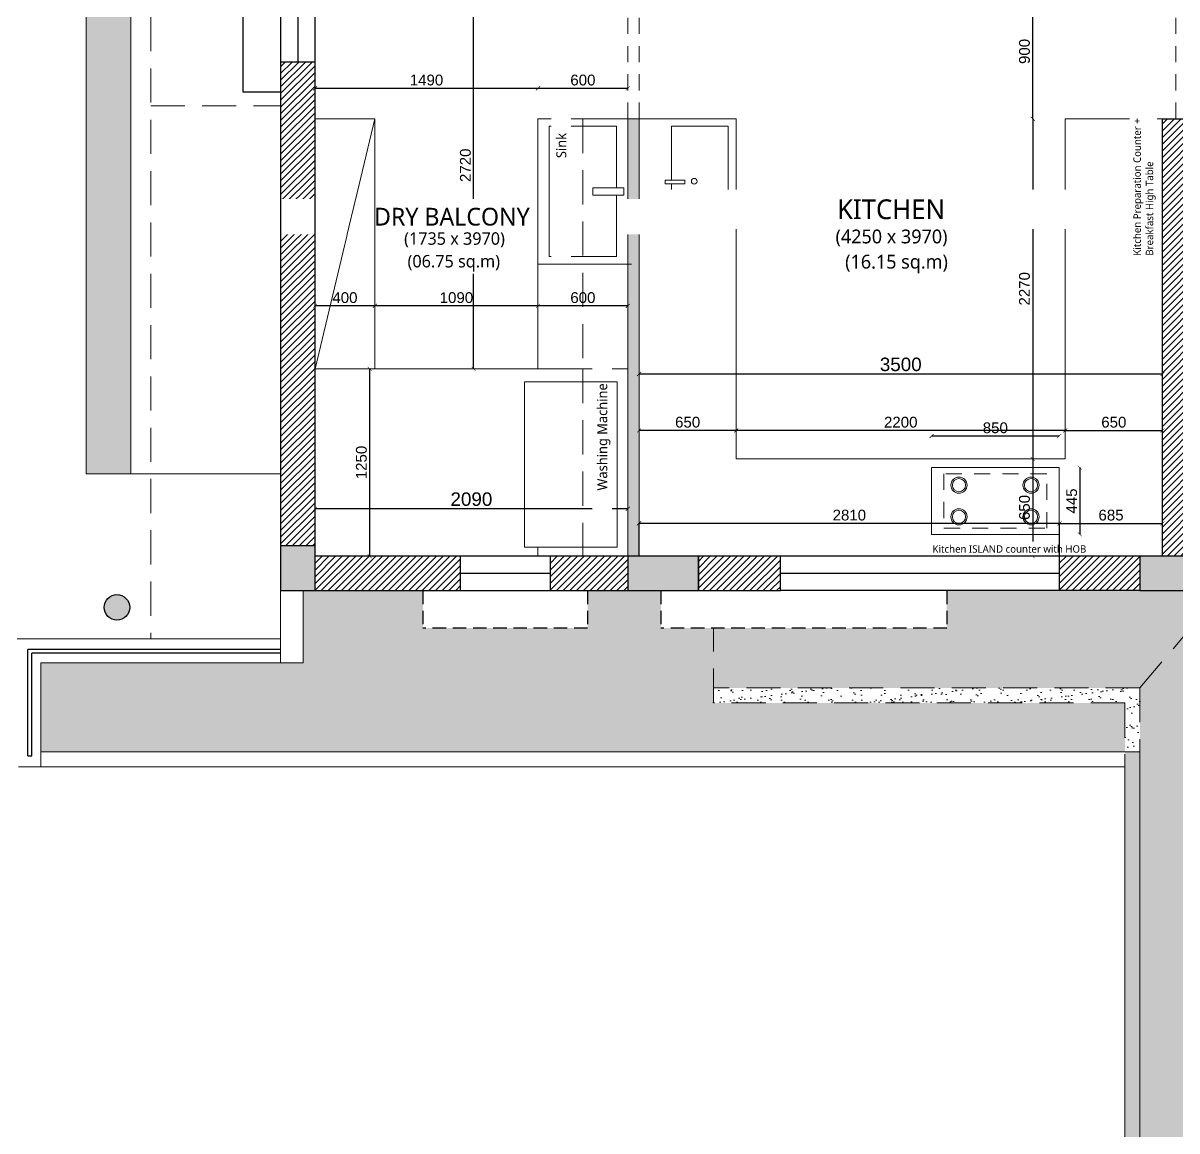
# Model space of a CAD drawing. Header units: millimetres. Extents: x 922141 to 965068, y 34629 to 256118.
# Drawn here: x 930248 to 937958, y 166062 to 173463 of the extents above; entities that cross this region are included whole.
import ezdxf

# ---------------------------------------------------------------- set-up
doc = ezdxf.new("R2010")
doc.units = ezdxf.units.MM
doc.header["$PDMODE"] = 35
for name, pattern in [('DASHED', [19.05, 12.7, -6.35]), ('DASHED2', [0.375, 0.25, -0.125]), ('HIDDEN', [0.35, 0.2, -0.15])]:
    doc.linetypes.add(name, pattern=pattern)
doc.layers.get('0').update_dxf_attribs({"plot": 0})
doc.layers.get('Defpoints').update_dxf_attribs({"color": 6})
for name, color, linetype, lineweight in [('A-HATCH', 251, 'Continuous', 9), ('HATCH', 8, 'Continuous', 5), ('MCA__ ARREDO', 133, 'Continuous', 5), ('MCA__ FINESTRE', 111, 'Continuous', 5), ('MCA__ LANDSCAPE', 136, 'Continuous', 5), ('MCA__ LAYOUT TESTO', 6, 'Continuous', 5), ('MCA__ MURI ESISTENTI SEZIONATI', 30, 'Continuous', 30), ('MCA__ SCALE', 154, 'Continuous', 18)]:
    doc.layers.add(name, color=color, linetype=linetype, lineweight=lineweight)
doc.layers.add('MCA__ FACCIATA', color=140, linetype='Continuous')
doc.styles.get("Standard").update_dxf_attribs({"font": 'arial.ttf'})
doc.dimstyles.new('ISO-25', dxfattribs={"dimtxt": 250, "dimasz": 20, "dimexe": 1.25, "dimexo": 0.625, "dimtad": 1, "dimdec": 1, "dimrnd": 5, "dimtxsty": 'Standard', "dimcen": 2.5, "dimadec": 0, "dimazin": 0, "dimtfac": 1, "dimtdec": 1, "dimtmove": 0, "dimatfit": 3, "dimfxl": 1, "dimarcsym": 0})

# ---------------------------------------------------------------- blocks, each defined once
blk = doc.blocks.new('_ArchTick')
at = {"color": 0, "linetype": 'ByBlock', "const_width": 0.15}
blk.add_lwpolyline([(-0.5, -0.5), (0.5, 0.5)], dxfattribs=at)
blk = doc.blocks.new('*D42')
at = {"layer": 'Defpoints', "color": 0, "transparency": 16777216}
for p in [(936696.7, 170551.7), (936696.7, 169901.7), (936994.4, 169901.7)]:
    blk.add_point(p, dxfattribs=at)
at = {"layer": 'MCA__ FACCIATA', "color": 0, "lineweight": -2, "transparency": 16777216}
blk.add_line((936994.4, 170551.7), (936994.4, 169901.7), dxfattribs=at)
at = {"layer": 'MCA__ FACCIATA', "color": 0, "lineweight": -2, "transparency": 16777216, "xscale": 27, "yscale": 27, "zscale": 27}
for p, rotation in [((936994.4, 170551.7), 90), ((936994.4, 169901.7), 270)]:
    blk.add_blockref('_ArchTick', p, dxfattribs=dict(at, rotation=rotation))
at = {"layer": 'MCA__ FACCIATA', "color": 0, "lineweight": 0, "transparency": 16777216, "insert": (936939.6, 170226.7), "char_height": 72, "attachment_point": 5, "rotation": 90}
blk.add_mtext('650', dxfattribs=at)
blk = doc.blocks.new('*D43')
at = {"layer": 'Defpoints', "color": 0, "transparency": 16777216}
for p in [(936696.7, 173723.4), (936994.4, 173723.4), (936696.7, 172823.4)]:
    blk.add_point(p, dxfattribs=at)
at = {"layer": 'MCA__ FACCIATA', "color": 0, "lineweight": -2, "transparency": 16777216}
blk.add_line((936994.4, 172823.4), (936994.4, 173723.4), dxfattribs=at)
at = {"layer": 'MCA__ FACCIATA', "color": 0, "lineweight": -2, "transparency": 16777216, "xscale": 27, "yscale": 27, "zscale": 27}
for p, rotation in [((936994.4, 173723.4), 90), ((936994.4, 172823.4), 270)]:
    blk.add_blockref('_ArchTick', p, dxfattribs=dict(at, rotation=rotation))
at = {"layer": 'MCA__ FACCIATA', "color": 0, "lineweight": 0, "transparency": 16777216, "insert": (936939.6, 173273.4), "char_height": 72, "attachment_point": 5, "rotation": 90}
blk.add_mtext('900', dxfattribs=at)
blk = doc.blocks.new('*D44')
at = {"layer": 'Defpoints', "color": 0, "transparency": 16777216}
for p in [(934363.8, 171845.7), (937861.4, 171845.7), (934363.8, 171118.3)]:
    blk.add_point(p, dxfattribs=at)
at = {"layer": 'MCA__ FACCIATA', "color": 0, "lineweight": -2, "transparency": 16777216}
blk.add_line((937861.4, 171118.3), (934363.8, 171118.3), dxfattribs=at)
at = {"layer": 'MCA__ FACCIATA', "color": 0, "lineweight": -2, "transparency": 16777216, "xscale": 27, "yscale": 27, "zscale": 27, "rotation": 180}
blk.add_blockref('_ArchTick', (934363.8, 171118.3), dxfattribs=at)
at = {"layer": 'MCA__ FACCIATA', "color": 0, "lineweight": -2, "transparency": 16777216, "xscale": 27, "yscale": 27, "zscale": 27}
blk.add_blockref('_ArchTick', (937861.4, 171118.3), dxfattribs=at)
at = {"layer": 'MCA__ FACCIATA', "color": 0, "lineweight": 0, "transparency": 16777216, "insert": (936112.6, 171182.3), "char_height": 90, "attachment_point": 5}
blk.add_mtext('3500', dxfattribs=at)
blk = doc.blocks.new('*D45')
at = {"layer": 'Defpoints', "color": 0, "transparency": 16777216}
for p in [(937211.4, 170934.3), (937861.4, 170934.3), (937861.4, 170741.6)]:
    blk.add_point(p, dxfattribs=at)
at = {"layer": 'MCA__ FACCIATA', "color": 0, "lineweight": -2, "transparency": 16777216}
blk.add_line((937211.4, 170741.6), (937861.4, 170741.6), dxfattribs=at)
at = {"layer": 'MCA__ FACCIATA', "color": 0, "lineweight": -2, "transparency": 16777216, "xscale": 27, "yscale": 27, "zscale": 27, "rotation": 180}
blk.add_blockref('_ArchTick', (937211.4, 170741.6), dxfattribs=at)
at = {"layer": 'MCA__ FACCIATA', "color": 0, "lineweight": -2, "transparency": 16777216, "xscale": 27, "yscale": 27, "zscale": 27}
blk.add_blockref('_ArchTick', (937861.4, 170741.6), dxfattribs=at)
at = {"layer": 'MCA__ FACCIATA', "color": 0, "lineweight": 0, "transparency": 16777216, "insert": (937536.4, 170796.3), "char_height": 72, "attachment_point": 5}
blk.add_mtext('650', dxfattribs=at)
blk = doc.blocks.new('*D46')
at = {"layer": 'Defpoints', "color": 0, "transparency": 16777216}
for p in [(934363.8, 170977.8), (935013.8, 170977.8), (934363.8, 170741.6)]:
    blk.add_point(p, dxfattribs=at)
at = {"layer": 'MCA__ FACCIATA', "color": 0, "lineweight": -2, "transparency": 16777216}
blk.add_line((935013.8, 170741.6), (934363.8, 170741.6), dxfattribs=at)
at = {"layer": 'MCA__ FACCIATA', "color": 0, "lineweight": -2, "transparency": 16777216, "xscale": 27, "yscale": 27, "zscale": 27, "rotation": 180}
blk.add_blockref('_ArchTick', (934363.8, 170741.6), dxfattribs=at)
at = {"layer": 'MCA__ FACCIATA', "color": 0, "lineweight": -2, "transparency": 16777216, "xscale": 27, "yscale": 27, "zscale": 27}
blk.add_blockref('_ArchTick', (935013.8, 170741.6), dxfattribs=at)
at = {"layer": 'MCA__ FACCIATA', "color": 0, "lineweight": 0, "transparency": 16777216, "insert": (934688.8, 170796.3), "char_height": 72, "attachment_point": 5}
blk.add_mtext('650', dxfattribs=at)
blk = doc.blocks.new('*D78')
at = {"layer": 'Defpoints', "color": 0, "transparency": 16777216}
for p in [(935013.8, 170741.6), (935013.8, 170551.7), (937211.4, 170551.7)]:
    blk.add_point(p, dxfattribs=at)
at = {"layer": 'MCA__ FACCIATA', "color": 0, "lineweight": -2, "transparency": 16777216}
blk.add_line((937211.4, 170741.6), (935013.8, 170741.6), dxfattribs=at)
at = {"layer": 'MCA__ FACCIATA', "color": 0, "lineweight": -2, "transparency": 16777216, "xscale": 27, "yscale": 27, "zscale": 27, "rotation": 180}
blk.add_blockref('_ArchTick', (935013.8, 170741.6), dxfattribs=at)
at = {"layer": 'MCA__ FACCIATA', "color": 0, "lineweight": -2, "transparency": 16777216, "xscale": 27, "yscale": 27, "zscale": 27}
blk.add_blockref('_ArchTick', (937211.4, 170741.6), dxfattribs=at)
at = {"layer": 'MCA__ FACCIATA', "color": 0, "lineweight": 0, "transparency": 16777216, "insert": (936112.6, 170796.3), "char_height": 72, "attachment_point": 5}
blk.add_mtext('2200', dxfattribs=at)
blk = doc.blocks.new('*D47')
at = {"layer": 'Defpoints', "color": 0, "transparency": 16777216}
for p in [(936696.7, 172823.4), (936696.7, 170551.7), (936994.4, 170551.7)]:
    blk.add_point(p, dxfattribs=at)
at = {"layer": 'MCA__ FACCIATA', "color": 0, "lineweight": -2, "transparency": 16777216}
blk.add_line((936994.4, 172823.4), (936994.4, 170551.7), dxfattribs=at)
at = {"layer": 'MCA__ FACCIATA', "color": 0, "lineweight": -2, "transparency": 16777216, "xscale": 27, "yscale": 27, "zscale": 27}
for p, rotation in [((936994.4, 172823.4), 90), ((936994.4, 170551.7), 270)]:
    blk.add_blockref('_ArchTick', p, dxfattribs=dict(at, rotation=rotation))
at = {"layer": 'MCA__ FACCIATA', "color": 0, "lineweight": 0, "transparency": 16777216, "insert": (936939.6, 171687.6), "char_height": 72, "attachment_point": 5, "rotation": 90}
blk.add_mtext('2270', dxfattribs=at)
blk = doc.blocks.new('*D65')
at = {"layer": 'Defpoints', "color": 0, "transparency": 16777216}
for p in [(932198.8, 173141.9), (933688.8, 173141.9), (933688.8, 173027.1)]:
    blk.add_point(p, dxfattribs=at)
at = {"layer": 'MCA__ FACCIATA', "color": 0, "lineweight": -2, "transparency": 16777216}
blk.add_line((932198.8, 173027.1), (933688.8, 173027.1), dxfattribs=at)
at = {"layer": 'MCA__ FACCIATA', "color": 0, "lineweight": -2, "transparency": 16777216, "xscale": 27, "yscale": 27, "zscale": 27, "rotation": 180}
blk.add_blockref('_ArchTick', (932198.8, 173027.1), dxfattribs=at)
at = {"layer": 'MCA__ FACCIATA', "color": 0, "lineweight": -2, "transparency": 16777216, "xscale": 27, "yscale": 27, "zscale": 27}
blk.add_blockref('_ArchTick', (933688.8, 173027.1), dxfattribs=at)
at = {"layer": 'MCA__ FACCIATA', "color": 0, "lineweight": 0, "transparency": 16777216, "insert": (932943.8, 173081.9), "char_height": 72, "attachment_point": 5}
blk.add_mtext('1490', dxfattribs=at)
blk = doc.blocks.new('*D66')
at = {"layer": 'Defpoints', "color": 0, "transparency": 16777216}
for p in [(933258.7, 173872.7), (933530.5, 173872.7), (933530.5, 171153)]:
    blk.add_point(p, dxfattribs=at)
at = {"layer": 'MCA__ FACCIATA', "color": 0, "lineweight": -2, "transparency": 16777216}
blk.add_line((933258.7, 171153), (933258.7, 173872.7), dxfattribs=at)
at = {"layer": 'MCA__ FACCIATA', "color": 0, "lineweight": -2, "transparency": 16777216, "xscale": 27, "yscale": 27, "zscale": 27}
for p, rotation in [((933258.7, 173872.7), 90), ((933258.7, 171153), 270)]:
    blk.add_blockref('_ArchTick', p, dxfattribs=dict(at, rotation=rotation))
at = {"layer": 'MCA__ FACCIATA', "color": 0, "lineweight": 0, "transparency": 16777216, "insert": (933203.9, 172512.8), "char_height": 72, "attachment_point": 5, "rotation": 90}
blk.add_mtext('2720', dxfattribs=at)
blk = doc.blocks.new('*D67')
at = {"layer": 'Defpoints', "color": 0, "transparency": 16777216}
for p in [(932570.7, 171153), (932563.6, 169901.7), (932570.7, 169901.7)]:
    blk.add_point(p, dxfattribs=at)
at = {"layer": 'MCA__ FACCIATA', "color": 0, "lineweight": -2, "transparency": 16777216}
blk.add_line((932563.6, 171153), (932563.6, 169901.7), dxfattribs=at)
at = {"layer": 'MCA__ FACCIATA', "color": 0, "lineweight": -2, "transparency": 16777216, "xscale": 27, "yscale": 27, "zscale": 27}
for p, rotation in [((932563.6, 171153), 90), ((932563.6, 169901.7), 270)]:
    blk.add_blockref('_ArchTick', p, dxfattribs=dict(at, rotation=rotation))
at = {"layer": 'MCA__ FACCIATA', "color": 0, "lineweight": 0, "transparency": 16777216, "insert": (932508.9, 170527.3), "char_height": 72, "attachment_point": 5, "rotation": 90}
blk.add_mtext('1250', dxfattribs=at)
blk = doc.blocks.new('*D68')
at = {"layer": 'Defpoints', "color": 0, "transparency": 16777216}
for p in [(933688.8, 171578.1), (933688.8, 171573.6), (934288.8, 171578.1)]:
    blk.add_point(p, dxfattribs=at)
at = {"layer": 'MCA__ FACCIATA', "color": 0, "lineweight": -2, "transparency": 16777216}
blk.add_line((934288.8, 171573.6), (933688.8, 171573.6), dxfattribs=at)
at = {"layer": 'MCA__ FACCIATA', "color": 0, "lineweight": -2, "transparency": 16777216, "xscale": 27, "yscale": 27, "zscale": 27, "rotation": 180}
blk.add_blockref('_ArchTick', (933688.8, 171573.6), dxfattribs=at)
at = {"layer": 'MCA__ FACCIATA', "color": 0, "lineweight": -2, "transparency": 16777216, "xscale": 27, "yscale": 27, "zscale": 27}
blk.add_blockref('_ArchTick', (934288.8, 171573.6), dxfattribs=at)
at = {"layer": 'MCA__ FACCIATA', "color": 0, "lineweight": 0, "transparency": 16777216, "insert": (933988.8, 171628.4), "char_height": 72, "attachment_point": 5}
blk.add_mtext('600', dxfattribs=at)
blk = doc.blocks.new('*D110')
at = {"layer": 'Defpoints', "color": 0, "transparency": 16777216}
for p in [(932198.8, 170324.9), (934288.8, 170324.9), (932198.8, 170218)]:
    blk.add_point(p, dxfattribs=at)
at = {"layer": 'MCA__ FACCIATA', "color": 0, "lineweight": -2, "transparency": 16777216}
blk.add_line((934288.8, 170218), (932198.8, 170218), dxfattribs=at)
at = {"layer": 'MCA__ FACCIATA', "color": 0, "lineweight": -2, "transparency": 16777216, "xscale": 27, "yscale": 27, "zscale": 27, "rotation": 180}
blk.add_blockref('_ArchTick', (932198.8, 170218), dxfattribs=at)
at = {"layer": 'MCA__ FACCIATA', "color": 0, "lineweight": -2, "transparency": 16777216, "xscale": 27, "yscale": 27, "zscale": 27}
blk.add_blockref('_ArchTick', (934288.8, 170218), dxfattribs=at)
at = {"layer": 'MCA__ FACCIATA', "color": 0, "lineweight": 0, "transparency": 16777216, "insert": (933243.8, 170282), "char_height": 90, "attachment_point": 5}
blk.add_mtext('2090', dxfattribs=at)
blk = doc.blocks.new('*D115')
at = {"layer": 'Defpoints', "color": 0, "transparency": 16777216}
for p in [(932598.8, 171573.6), (932598.8, 171345.6), (933688.8, 171345.6)]:
    blk.add_point(p, dxfattribs=at)
at = {"layer": 'MCA__ FACCIATA', "color": 0, "lineweight": -2, "transparency": 16777216}
blk.add_line((933688.8, 171573.6), (932598.8, 171573.6), dxfattribs=at)
at = {"layer": 'MCA__ FACCIATA', "color": 0, "lineweight": -2, "transparency": 16777216, "xscale": 27, "yscale": 27, "zscale": 27, "rotation": 180}
blk.add_blockref('_ArchTick', (932598.8, 171573.6), dxfattribs=at)
at = {"layer": 'MCA__ FACCIATA', "color": 0, "lineweight": -2, "transparency": 16777216, "xscale": 27, "yscale": 27, "zscale": 27}
blk.add_blockref('_ArchTick', (933688.8, 171573.6), dxfattribs=at)
at = {"layer": 'MCA__ FACCIATA', "color": 0, "lineweight": 0, "transparency": 16777216, "insert": (933143.8, 171628.4), "char_height": 72, "attachment_point": 5}
blk.add_mtext('1090', dxfattribs=at)
blk = doc.blocks.new('*D117')
at = {"layer": 'Defpoints', "color": 0, "transparency": 16777216}
for p in [(934288.8, 173027.1), (933688.8, 172823.4), (934288.8, 172823.4)]:
    blk.add_point(p, dxfattribs=at)
at = {"layer": 'MCA__ FACCIATA', "color": 0, "lineweight": -2, "transparency": 16777216}
blk.add_line((933688.8, 173027.1), (934288.8, 173027.1), dxfattribs=at)
at = {"layer": 'MCA__ FACCIATA', "color": 0, "lineweight": -2, "transparency": 16777216, "xscale": 27, "yscale": 27, "zscale": 27, "rotation": 180}
blk.add_blockref('_ArchTick', (933688.8, 173027.1), dxfattribs=at)
at = {"layer": 'MCA__ FACCIATA', "color": 0, "lineweight": -2, "transparency": 16777216, "xscale": 27, "yscale": 27, "zscale": 27}
blk.add_blockref('_ArchTick', (934288.8, 173027.1), dxfattribs=at)
at = {"layer": 'MCA__ FACCIATA', "color": 0, "lineweight": 0, "transparency": 16777216, "insert": (933988.8, 173081.9), "char_height": 72, "attachment_point": 5}
blk.add_mtext('600', dxfattribs=at)
blk = doc.blocks.new('*D118')
at = {"layer": 'Defpoints', "color": 0, "transparency": 16777216}
for p in [(932198.8, 171573.6), (932198.8, 171468.7), (932598.8, 171468.7)]:
    blk.add_point(p, dxfattribs=at)
at = {"layer": 'MCA__ FACCIATA', "color": 0, "lineweight": -2, "transparency": 16777216}
blk.add_line((932598.8, 171573.6), (932198.8, 171573.6), dxfattribs=at)
at = {"layer": 'MCA__ FACCIATA', "color": 0, "lineweight": -2, "transparency": 16777216, "xscale": 27, "yscale": 27, "zscale": 27, "rotation": 180}
blk.add_blockref('_ArchTick', (932198.8, 171573.6), dxfattribs=at)
at = {"layer": 'MCA__ FACCIATA', "color": 0, "lineweight": -2, "transparency": 16777216, "xscale": 27, "yscale": 27, "zscale": 27}
blk.add_blockref('_ArchTick', (932598.8, 171573.6), dxfattribs=at)
at = {"layer": 'MCA__ FACCIATA', "color": 0, "lineweight": 0, "transparency": 16777216, "insert": (932398.8, 171628.4), "char_height": 72, "attachment_point": 5}
blk.add_mtext('400', dxfattribs=at)
blk = doc.blocks.new('*D130')
at = {"layer": 'Defpoints', "color": 0, "transparency": 16777216}
for p in [(936318.9, 170703.9), (936318.9, 170493.2), (937170.4, 170493.2)]:
    blk.add_point(p, dxfattribs=at)
at = {"layer": 'MCA__ FACCIATA', "color": 0, "lineweight": -2, "transparency": 16777216}
blk.add_line((937170.4, 170703.9), (936318.9, 170703.9), dxfattribs=at)
at = {"layer": 'MCA__ FACCIATA', "color": 0, "lineweight": -2, "transparency": 16777216, "xscale": 27, "yscale": 27, "zscale": 27, "rotation": 180}
blk.add_blockref('_ArchTick', (936318.9, 170703.9), dxfattribs=at)
at = {"layer": 'MCA__ FACCIATA', "color": 0, "lineweight": -2, "transparency": 16777216, "xscale": 27, "yscale": 27, "zscale": 27}
blk.add_blockref('_ArchTick', (937170.4, 170703.9), dxfattribs=at)
at = {"layer": 'MCA__ FACCIATA', "color": 0, "lineweight": 0, "transparency": 16777216, "insert": (936744.6, 170758.7), "char_height": 72, "attachment_point": 5}
blk.add_mtext('850', dxfattribs=at)
blk = doc.blocks.new('*D131')
at = {"layer": 'Defpoints', "color": 0, "transparency": 16777216}
for p in [(937170.4, 170493.2), (937170.4, 170047.3), (937309.3, 170047.3)]:
    blk.add_point(p, dxfattribs=at)
at = {"layer": 'MCA__ FACCIATA', "color": 0, "lineweight": -2, "transparency": 16777216}
blk.add_line((937309.3, 170493.2), (937309.3, 170047.3), dxfattribs=at)
at = {"layer": 'MCA__ FACCIATA', "color": 0, "lineweight": -2, "transparency": 16777216, "xscale": 27, "yscale": 27, "zscale": 27}
for p, rotation in [((937309.3, 170493.2), 90), ((937309.3, 170047.3), 270)]:
    blk.add_blockref('_ArchTick', p, dxfattribs=dict(at, rotation=rotation))
at = {"layer": 'MCA__ FACCIATA', "color": 0, "lineweight": 0, "transparency": 16777216, "insert": (937254.7, 170270.2), "char_height": 72, "attachment_point": 5, "rotation": 90}
blk.add_mtext('445', dxfattribs=at)
blk = doc.blocks.new('*D73')
at = {"layer": 'Defpoints', "color": 0, "transparency": 16777216}
for p in [(934363.8, 170120.8), (934363.8, 169901.7), (937174.3, 169901.7)]:
    blk.add_point(p, dxfattribs=at)
at = {"layer": 'MCA__ FACCIATA', "color": 0, "lineweight": -2, "transparency": 16777216}
for p, q in [((934363.8, 169902.3), (934363.8, 170122)), ((937174.3, 170120.8), (934363.8, 170120.8)), ((937174.3, 169902.3), (937174.3, 170122))]:
    blk.add_line(p, q, dxfattribs=at)
at = {"layer": 'MCA__ FACCIATA', "color": 0, "lineweight": -2, "transparency": 16777216, "xscale": 27, "yscale": 27, "zscale": 27, "rotation": 180}
blk.add_blockref('_ArchTick', (934363.8, 170120.8), dxfattribs=at)
at = {"layer": 'MCA__ FACCIATA', "color": 0, "lineweight": -2, "transparency": 16777216, "xscale": 27, "yscale": 27, "zscale": 27}
blk.add_blockref('_ArchTick', (937174.3, 170120.8), dxfattribs=at)
at = {"layer": 'MCA__ FACCIATA', "color": 0, "lineweight": 0, "transparency": 16777216, "insert": (935769, 170175.5), "char_height": 72, "attachment_point": 5}
blk.add_mtext('2810', dxfattribs=at)
blk = doc.blocks.new('*D132')
at = {"layer": 'Defpoints', "color": 0, "transparency": 16777216}
for p in [(937861.4, 170120.8), (937174.3, 169901.7), (937861.4, 169901.7)]:
    blk.add_point(p, dxfattribs=at)
at = {"layer": 'MCA__ FACCIATA', "color": 0, "lineweight": -2, "transparency": 16777216}
for p, q in [((937174.3, 169902.3), (937174.3, 170122)), ((937174.3, 170120.8), (937861.4, 170120.8)), ((937861.4, 169902.3), (937861.4, 170122))]:
    blk.add_line(p, q, dxfattribs=at)
at = {"layer": 'MCA__ FACCIATA', "color": 0, "lineweight": -2, "transparency": 16777216, "xscale": 27, "yscale": 27, "zscale": 27, "rotation": 180}
blk.add_blockref('_ArchTick', (937174.3, 170120.8), dxfattribs=at)
at = {"layer": 'MCA__ FACCIATA', "color": 0, "lineweight": -2, "transparency": 16777216, "xscale": 27, "yscale": 27, "zscale": 27}
blk.add_blockref('_ArchTick', (937861.4, 170120.8), dxfattribs=at)
at = {"layer": 'MCA__ FACCIATA', "color": 0, "lineweight": 0, "transparency": 16777216, "insert": (937517.8, 170175.5), "char_height": 72, "attachment_point": 5}
blk.add_mtext('685', dxfattribs=at)

msp = doc.modelspace()

# ---------------------------------------------------------------- hatches: boundary and pattern name
at = {"layer": 'A-HATCH', "ltscale": 600, "true_color": 0xc7c8ca}
h = msp.add_hatch(dxfattribs=at)
h.set_pattern_fill('AR-SAND', color=9, scale=2)
h.set_pattern_definition([(37.5, (249533.1, -37610.32), (-3.200063, 97.8826475), [0, -77.216, 0, -86.36, 0, -82.55]), (7.5, (249533.1, -37610.32), (89.904657, 143.36502), [0, -41.656, 0, -69.596, 0, -26.67]), (327.5, (249470.614, -37610.32), (158.198474, 0.287437), [0, -25.4, 0, -91.44, 0, -119.38]), (317.5, (249470.61, -37610.32), (152.71129, 44.585865), [0, -12.7, 0, -59.944, 0, -68.58])])
h.paths.add_polyline_path([(953138.13, 163432.69), (953138.13, 167671.69), (950431.39, 167671.69), (950431.39, 163432.69)])
h.paths.add_polyline_path([(937610.39, 168593.42), (937610.39, 168921.69), (934860.39, 168921.69), (934860.39, 169671.69), (934019.59, 169671.69), (934019.59, 169421.69), (932919.59, 169421.69), (932919.59, 169671.69), (932118.75, 169671.69), (932118.75, 169188.42), (931968.75, 169188.42), (930367.14, 169188.42), (930367.14, 168593.42)])
h.paths.add_polyline_path([(937710.39, 168593.42), (937710.39, 169021.69), (938260.39, 169671.69), (938260.39, 169422.66), (938055.78, 169422.66), (938055.78, 167800.23), (938260.39, 167800.23), (938260.39, 167636.69), (938260.39, 166971.69), (938260.39, 163982.69), (938288.45, 163982.69), (937710.39, 163432.69)])
h.paths.add_polyline_path([(934860.39, 169021.69), (937710.39, 169021.69), (938260.39, 169671.69), (938110.39, 169671.69), (937710.39, 169671.69), (936420.42, 169671.69), (936420.42, 169421.69), (934510.39, 169421.69), (934510.39, 169671.69), (934860.39, 169671.69)])
h.paths.add_polyline_path([(946655.39, 163432.69), (950331.39, 163432.69), (949753.33, 163982.69), (946655.39, 163982.69)])
h.paths.add_polyline_path([(937710.39, 163432.69), (938288.45, 163982.69), (940657.39, 163982.69), (940657.39, 163432.69)])
h.paths.add_polyline_path([(938055.78, 169422.66), (938055.78, 167800.23), (938260.39, 167800.23), (938260.39, 167970.95), (938260.39, 169316.92), (938260.39, 169422.66)], flags=17)
h.paths.add_polyline_path([(950331.39, 163432.69), (950331.39, 167671.69), (949781.39, 167671.69), (949781.39, 163982.69), (949753.33, 163982.69)])
h = msp.add_hatch(dxfattribs=at)
h.set_pattern_fill('AR-SAND', color=9, scale=2)
h.set_pattern_definition([(37.5, (203389.1, -135196.515), (-3.2000626, 97.8826475), [0, -77.216, 0, -86.36, 0, -82.55]), (7.5, (203389.1, -135196.52), (89.904657, 143.36502), [0, -41.656, 0, -69.596, 0, -26.67]), (327.5, (203326.614, -135196.515), (158.198474, 0.287437), [0, -25.4, 0, -91.44, 0, -119.38]), (317.5, (203326.61, -135196.52), (152.71129, 44.585865), [0, -12.7, 0, -59.944, 0, -68.58])])
h.paths.add_polyline_path([(937610.39, 168921.69), (937610.39, 168593.42), (937710.39, 168593.42), (937710.39, 169021.69), (934860.39, 169021.69), (934860.39, 168921.69)])
at = {"layer": 'MCA__ LANDSCAPE'}
h = msp.add_hatch(color=256, dxfattribs=at)
h.dxf.hatch_style = 1
h.paths.add_polyline_path([(934363.75, 169901.69), (934363.75, 172823.45), (934288.75, 172823.45), (934288.75, 169901.69)])
h = msp.add_hatch(color=256, dxfattribs=at)
h.dxf.hatch_style = 1
h.paths.add_polyline_path([(930960.46, 169559.67, 1), (930790.46, 169559.67, 1)])
h = msp.add_hatch(color=256, dxfattribs=at)
h.dxf.hatch_style = 1
h.paths.add_polyline_path([(940657.39, 163332.69), (940657.39, 163432.69), (937710.39, 163432.69), (937710.39, 168593.42), (937610.39, 168593.42), (937610.39, 163332.69)])
at = {"layer": 'MCA__ SCALE', "true_color": 0xc7c8ca}
h = msp.add_hatch(dxfattribs=at)
h.set_pattern_fill('AR-SAND', color=9, scale=2.8)
h.set_pattern_definition([(37.5, (351573.65, -135196.52), (-4.480088, 137.035706), [0, -108.1024, 0, -120.904, 0, -115.57]), (7.5, (351573.65, -135196.52), (125.86652, 200.71103), [0, -58.3184, 0, -97.4344, 0, -37.338]), (327.5, (351486.17, -135196.52), (221.477864, 0.402412), [0, -35.56, 0, -128.016, 0, -167.132]), (317.5, (351486.17, -135196.52), (213.795807, 62.42021), [0, -17.78, 0, -83.9216, 0, -96.012])])
h.paths.add_polyline_path([(930960.46, 176035.16, -1), (930790.46, 176035.16, -1), (930960.46, 176035.16), (930964.66, 176246.41), (930668.75, 176246.41), (930668.75, 170452.69), (930968.75, 170452.69)])
h.paths.add_polyline_path([(930968.75, 176452.69), (930668.75, 176452.69), (930668.75, 176246.41), (930968.75, 176246.41)])
at = {"layer": 'MCA__ SCALE'}
h = msp.add_hatch(dxfattribs=at)
h.set_pattern_fill('ANSI31', color=256, scale=10)
h.set_pattern_definition([(45, (249533.098, -69007.35), (-22.4506403, 22.4506403), [])])
h.paths.add_polyline_path([(931968.75, 173202.69), (931968.75, 169971.69), (932198.75, 169971.69), (932198.75, 171101.69), (932198.75, 173202.69)])
h.paths.add_polyline_path([(933169.59, 169671.69), (933169.59, 169901.69), (932198.75, 169901.69), (932198.75, 169671.69)])
h.paths.add_polyline_path([(933769.59, 169901.69), (933769.59, 169671.69), (934288.75, 169671.69), (934288.75, 169901.69)])
h = msp.add_hatch(dxfattribs=at)
h.set_pattern_fill('ANSI31', color=256, scale=10)
h.set_pattern_definition([(45, (249533.098, -37610.32), (-22.4506403, 22.4506403), [])])
h.paths.add_polyline_path([(937174.26, 169671.69), (937174.26, 169901.69), (937710.39, 169901.69), (937710.39, 169671.69)])
h.paths.add_polyline_path([(937861.39, 169901.69), (937861.39, 170741.56), (937861.39, 171118.31), (937861.39, 172823.45), (938100.39, 172823.45), (938100.39, 170363.33), (938100.39, 169901.69)])
h = msp.add_hatch(dxfattribs=at)
h.set_pattern_fill('ANSI31', color=256, scale=10)
h.paths.add_polyline_path([(935308.11, 169901.69), (934760.39, 169901.69), (934760.39, 169671.69), (935308.11, 169671.69)])

# ---------------------------------------------------------------- linework, layer by layer
at = {"layer": 'HATCH', "linetype": 'HIDDEN', "lineweight": 9, "ltscale": 540}
for p, q in [((934288.75, 172823.45), (934288.75, 173872.69)), ((934363.75, 172823.45), (934363.75, 173872.69)), ((937950.39, 172823.45), (937950.39, 173872.69))]:
    msp.add_line(p, q, dxfattribs=at)
at = {"layer": 'MCA__ ARREDO', "lineweight": 9}
for p, q in [((932598.75, 172823.45), (932198.75, 172823.45)), ((934288.75, 172823.45), (933688.75, 172823.45)), ((935013.75, 172823.45), (934363.75, 172823.45)), ((935013.75, 172823.45), (935013.75, 170551.69)), ((937211.39, 172823.45), (937861.39, 172823.45)), ((937211.39, 170551.69), (937211.39, 172823.45)), ((932798.75, 171152.96), (932198.75, 171152.96)), ((932798.75, 171152.96), (934288.75, 171152.96)), ((937211.39, 170551.69), (935013.75, 170551.69)), ((933688.75, 169962.27), (933688.75, 169901.69))]:
    msp.add_line(p, q, dxfattribs=at)
at = {"layer": 'MCA__ ARREDO', "linetype": 'DASHED', "lineweight": 9, "ltscale": 18}
msp.add_line((933988.75, 171152.96), (933988.75, 169901.69), dxfattribs=at)
at = {"layer": 'MCA__ ARREDO', "lineweight": 9}
msp.add_lwpolyline([(934580.29, 172388.87), (934580.29, 172181.81), (934958.67, 172181.81), (934958.67, 172774.78), (934580.29, 172774.78), (934580.29, 172413.02)], dxfattribs=at)
for points in [[(934537.57, 172413.02), (934670.38, 172413.02), (934670.38, 172388.87), (934537.57, 172388.87)], [(937170.42, 170047.26), (937170.42, 170493.17), (936318.85, 170493.17), (936318.85, 170047.26)]]:
    msp.add_lwpolyline(points, close=True, dxfattribs=at)
at = {"layer": 'MCA__ ARREDO', "linetype": 'HIDDEN', "lineweight": 9, "ltscale": 540}
msp.add_lwpolyline([(937088.57, 170087.9), (937088.57, 170452.53), (936400.7, 170452.53), (936400.7, 170087.9)], close=True, dxfattribs=at)
at = {"layer": 'MCA__ ARREDO', "lineweight": 9}
for centre, radius in [((934732.43, 172406.14), 18.97), ((936501.54, 170375.91), 54.09), ((936501.54, 170375.91), 44.09), ((936983.41, 170375.91), 54.09), ((936983.41, 170375.91), 44.09), ((936501.54, 170164.53), 54.09), ((936501.54, 170164.53), 44.09), ((936983.41, 170164.53), 54.09), ((936983.41, 170164.53), 44.09)]:
    msp.add_circle(centre, radius, dxfattribs=at)
at = {"layer": 'MCA__ FACCIATA'}
for p, q in [((931718.75, 173001.69), (931718.75, 173952.69)), ((932083.75, 173802.69), (932083.75, 173202.69)), ((931968.75, 173001.69), (931718.75, 173001.69)), ((933769.59, 169786.69), (933169.59, 169786.69)), ((937174.26, 169786.69), (935308.11, 169786.69)), ((937174.26, 169671.69), (935308.11, 169671.69)), ((930279.16, 168568.42), (930279.16, 169278.61)), ((931968.75, 169278.61), (930279.16, 169278.61)), ((930307.17, 168568.42), (930307.17, 169253.91)), ((931968.75, 169253.91), (930307.17, 169253.91)), ((930279.16, 168568.42), (930307.17, 168568.42))]:
    msp.add_line(p, q, dxfattribs=at)
at = {"layer": 'MCA__ FACCIATA', "linetype": 'DASHED2', "ltscale": 360}
for p, q in [((932919.59, 169671.69), (932919.59, 169421.69)), ((934019.59, 169671.69), (934019.59, 169421.69)), ((934510.39, 169671.69), (934510.39, 169421.69)), ((936420.42, 169671.69), (936420.42, 169421.69)), ((934019.59, 169421.69), (932919.59, 169421.69)), ((936420.42, 169421.69), (934510.39, 169421.69))]:
    msp.add_line(p, q, dxfattribs=at)
at = {"layer": 'MCA__ FACCIATA'}
for points in [[(932198.75, 173202.69), (932198.75, 173802.69), (931968.75, 173802.69), (931968.75, 173202.69)], [(933769.59, 169901.69), (933169.59, 169901.69)], [(933169.59, 169671.69), (933769.59, 169671.69)]]:
    msp.add_lwpolyline(points, dxfattribs=at)
at = {"layer": 'MCA__ FINESTRE', "linetype": 'DASHED', "ltscale": 18}
for p, q in [((931101.14, 172910.13), (931968.75, 172910.13)), ((937710.39, 169021.69), (938260.39, 169671.69)), ((934860.39, 168921.69), (934860.39, 169421.69)), ((937710.39, 169021.69), (934860.39, 169021.69)), ((937710.39, 169021.69), (937710.39, 168593.42)), ((937610.39, 168921.69), (934860.39, 168921.69)), ((937610.39, 168921.69), (937610.39, 168493.42))]:
    msp.add_line(p, q, dxfattribs=at)
msp.add_lwpolyline([(931101.14, 169348.42), (924965.41, 169348.42), (924965.41, 176246.41), (931101.14, 176246.41)], close=True, dxfattribs=at)
at = {"layer": 'MCA__ MURI ESISTENTI SEZIONATI'}
for p, q in [((937861.39, 172823.45), (938100.39, 172823.45)), ((937861.39, 169901.69), (937861.39, 172823.45)), ((933169.59, 169901.69), (933169.59, 169671.69)), ((933769.59, 169901.69), (933769.59, 169671.69)), ((937710.39, 169671.69), (937174.26, 169671.69))]:
    msp.add_line(p, q, dxfattribs=at)
for points in [[(933169.59, 169901.69), (932198.75, 169901.69), (932198.75, 171101.69)], [(933769.59, 169671.69), (934760.39, 169671.69), (934760.39, 169901.69), (933769.59, 169901.69)]]:
    msp.add_lwpolyline(points, dxfattribs=at)
for points in [[(932198.75, 169971.69), (931968.75, 169971.69), (931968.75, 169671.69), (932198.75, 169671.69)], [(934760.39, 169671.69), (934760.39, 169901.69), (934288.75, 169901.69), (934288.75, 169671.69)], [(935308.11, 169901.69), (934760.39, 169901.69), (934760.39, 169671.69), (935308.11, 169671.69)], [(938110.39, 169671.69), (938110.39, 169901.69), (937710.39, 169901.69), (937710.39, 169671.69)]]:
    msp.add_lwpolyline(points, close=True, dxfattribs=at)
msp.add_circle((930875.46, 169559.67), 85, dxfattribs=at)
at = {"layer": 'MCA__ SCALE'}
for p, q in [((930668.75, 170452.69), (930668.75, 176452.69)), ((930968.75, 170452.69), (930968.75, 176452.69)), ((934288.75, 172823.45), (934288.75, 169901.69)), ((934363.75, 172823.45), (934288.75, 172823.45)), ((934363.75, 172823.45), (934363.75, 169901.69)), ((931968.75, 170452.69), (930668.75, 170452.69)), ((931968.75, 169671.69), (931968.75, 169188.42)), ((932118.75, 169671.69), (932118.75, 169188.42)), ((931968.75, 169348.42), (930217.14, 169348.42)), ((930367.14, 168493.42), (930367.14, 169188.42)), ((931968.75, 169188.42), (930367.14, 169188.42)), ((932118.75, 169188.42), (931968.75, 169188.42)), ((930367.14, 168593.42), (937710.39, 168593.42)), ((937710.39, 163432.69), (937710.39, 168593.42)), ((930217.14, 168493.42), (930367.14, 168493.42)), ((930367.14, 168493.42), (937610.39, 168493.42)), ((937610.39, 163332.69), (937610.39, 168493.42))]:
    msp.add_line(p, q, dxfattribs=at)
msp.add_lwpolyline([(938110.39, 169671.69), (937710.39, 169671.69), (937710.39, 169901.69), (938110.39, 169901.69)], dxfattribs=at)

# ---------------------------------------------------------------- dimensions: what is measured, and where the dimension line sits
at = {"layer": 'MCA__ FACCIATA', "color": 252, "lineweight": 0, "true_color": 0x939598}
for p1, p2, distance, override, picture, middle in [((933530.53, 171152.96), (933530.53, 173872.69), 271.83, {"dimtxt": 72, "dimasz": 27, "dimgap": 18, "dimblk1": 'ArchTick', "dimblk2": 'ArchTick', "dimsah": 1, "dimse1": 1, "dimse2": 1}, '*D66', (933203.94, 172512.82)), ((936696.7, 172823.44), (936696.7, 173723.45), -297.68, {"dimtxt": 72, "dimasz": 27, "dimgap": 18, "dimblk1": 'ArchTick', "dimblk2": 'ArchTick', "dimsah": 1, "dimse1": 1, "dimse2": 1}, '*D43', (936939.62, 173273.45)), ((932198.75, 173141.94), (933688.75, 173141.94), -114.8, {"dimtxt": 72, "dimasz": 27, "dimgap": 18, "dimblk1": 'ArchTick', "dimblk2": 'ArchTick', "dimsah": 1, "dimse1": 1, "dimse2": 1}, '*D65', (932943.75, 173081.9)), ((936696.7002, 172823.4417), (936696.7002, 170551.6896), 297.676, {"dimtxt": 72, "dimasz": 27, "dimgap": 18, "dimblk1": 'ArchTick', "dimblk2": 'ArchTick', "dimsah": 1, "dimse1": 1, "dimse2": 1}, '*D47', (936939.615, 171687.5656)), ((937861.39, 171845.68), (934363.75, 171845.68), 727.37, {"dimtxt": 90, "dimasz": 27, "dimgap": 18, "dimblk1": 'ArchTick', "dimblk2": 'ArchTick', "dimsah": 1, "dimse1": 1, "dimse2": 1}, '*D44', (936112.57, 171182.29)), ((932598.75, 171468.65), (932198.75, 171468.65), -104.99, {"dimtxt": 72, "dimasz": 27, "dimgap": 18, "dimblk1": 'ArchTick', "dimblk2": 'ArchTick', "dimsah": 1, "dimse1": 1, "dimse2": 1}, '*D118', (932398.75, 171628.4)), ((933688.75, 171345.6), (932598.75, 171345.6), -228.04, {"dimtxt": 72, "dimasz": 27, "dimgap": 18, "dimblk1": 'ArchTick', "dimblk2": 'ArchTick', "dimsah": 1, "dimse1": 1, "dimse2": 1}, '*D115', (933143.75, 171628.4)), ((934288.75, 171578.05), (933688.75, 171578.05), 4.42, {"dimtxt": 72, "dimasz": 27, "dimgap": 18, "dimblk1": 'ArchTick', "dimblk2": 'ArchTick', "dimsah": 1, "dimse1": 1, "dimse2": 1}, '*D68', (933988.75, 171628.4)), ((932570.68, 171152.96), (932570.68, 169901.69), -7.06, {"dimtxt": 72, "dimasz": 27, "dimgap": 18, "dimblk1": 'ArchTick', "dimblk2": 'ArchTick', "dimsah": 1, "dimse1": 1, "dimse2": 1}, '*D67', (932508.85, 170527.32)), ((935013.75, 170977.8), (934363.75, 170977.8), 236.24, {"dimtxt": 72, "dimasz": 27, "dimgap": 18, "dimblk1": 'ArchTick', "dimblk2": 'ArchTick', "dimsah": 1, "dimse1": 1, "dimse2": 1}, '*D46', (934688.75, 170796.33)), ((937211.39, 170934.29), (937861.39, 170934.29), -192.72, {"dimtxt": 72, "dimasz": 27, "dimgap": 18, "dimblk1": 'ArchTick', "dimblk2": 'ArchTick', "dimsah": 1, "dimse1": 1, "dimse2": 1}, '*D45', (937536.39, 170796.33)), ((937211.39, 170551.69), (935013.75, 170551.69), -189.87, {"dimtxt": 72, "dimasz": 27, "dimgap": 18, "dimblk1": 'ArchTick', "dimblk2": 'ArchTick', "dimsah": 1, "dimse1": 1, "dimse2": 1}, '*D78', (936112.57, 170796.33)), ((937170.42, 170493.17), (936318.85, 170493.17), -210.73, {"dimtxt": 72, "dimasz": 27, "dimgap": 18, "dimblk1": 'ArchTick', "dimblk2": 'ArchTick', "dimsah": 1, "dimse1": 1, "dimse2": 1}, '*D130', (936744.63, 170758.66)), ((936696.7, 170551.69), (936696.7, 169901.69), 297.68, {"dimtxt": 72, "dimasz": 27, "dimgap": 18, "dimblk1": 'ArchTick', "dimblk2": 'ArchTick', "dimsah": 1, "dimse1": 1, "dimse2": 1}, '*D42', (936939.62, 170226.69)), ((934288.75, 170324.86), (932198.75, 170324.86), 106.83, {"dimtxt": 90, "dimasz": 27, "dimgap": 18, "dimblk1": 'ArchTick', "dimblk2": 'ArchTick', "dimsah": 1, "dimse1": 1, "dimse2": 1}, '*D110', (933243.75, 170281.98))]:
    dim = msp.add_aligned_dim(p1=p1, p2=p2, distance=distance, dimstyle='ISO-25', override=override, dxfattribs=at)
    dim.commit()
    dim.dimension.update_dxf_attribs({"geometry": picture, "text_midpoint": middle})

# ---------------------------------------------------------------- next in the draw order: texts
at = {"layer": 'MCA__ ARREDO', "lineweight": 9, "insert": (937667.44, 171909.11), "char_height": 49.4385, "attachment_point": 1, "rotation": 90, "bg_fill": 2}
msp.add_mtext_dynamic_manual_height_columns('\\pxql;{\\fSegoe UI Light|b0|i0|c0|p34;Kitchen Preparation Counter + Breakfast High Table}', width=1083.1948, gutter_width=1, heights=[0], dxfattribs=at)
at = {"layer": 'MCA__ ARREDO', "lineweight": 9, "insert": (936325.11, 169974.33), "char_height": 49.4385, "attachment_point": 1, "bg_fill": 2}
msp.add_mtext_dynamic_manual_height_columns('\\pxql;{\\fSegoe UI Light|b0|i0|c0|p34;Kitchen ISLAND counter with HOB}', width=1083.1948, gutter_width=1, heights=[0], dxfattribs=at)
at = {"layer": 'MCA__ LAYOUT TESTO', "color": 14, "attachment_point": 1, "bg_fill": 2}
for s, width, insert, char_height in [('{\\fSegoe UI Light|b0|i0|c0|p34;(1735 x 3970)}', 882.6152, (932794.25, 172065.15), 83.0566), ('{\\fSegoe UI Light|b0|i0|c0|p34;(4250 x 3970)}', 980.6836, (935676.84, 172083.47), 92.2852)]:
    msp.add_mtext_dynamic_manual_height_columns(s, width=width, gutter_width=1, heights=[0], dxfattribs=dict(at, insert=insert, char_height=char_height))

# ---------------------------------------------------------------- next in the draw order: linework, layer by layer
at = {"layer": 'MCA__ FACCIATA'}
msp.add_line((937174.26, 169901.69), (935308.11, 169901.69), dxfattribs=at)
at = {"layer": 'MCA__ MURI ESISTENTI SEZIONATI'}
for p in [(937710.39, 169901.69), (937174.26, 169671.69)]:
    msp.add_line(p, (937174.26, 169901.69), dxfattribs=at)

# ---------------------------------------------------------------- next in the draw order: texts
at = {"layer": 'MCA__ LAYOUT TESTO', "color": 14, "attachment_point": 1, "bg_fill": 2}
for s, width, insert, char_height in [('\\pxqc;{\\fSegoe UI Light|b0|i0|c0|p34;KITCHEN }', 2888.5195, (934603.75, 172284.97, 0), 131.8359), ('\\pxqc;{\\fSegoe UI Light|b0|i0|c0|p34;DRY BALCONY }', 2599.6675, (931813.57, 172228.65, 0), 118.6523), ('{\\fSegoe UI Light|b0|i0|c0|p34;(06.75 sq.m)}', 882.6152, (932817.23, 171913.61), 83.0566), ('{\\fSegoe UI Light|b0|i0|c0|p34;(16.15 sq.m)}', 980.6836, (935741.01, 171915.09), 92.2852)]:
    msp.add_mtext_dynamic_manual_height_columns(s, width=width, gutter_width=1, heights=[0], dxfattribs=dict(at, insert=insert, char_height=char_height))

# ---------------------------------------------------------------- next in the draw order: dimensions: what is measured, and where the dimension line sits
at = {"layer": 'MCA__ FACCIATA', "color": 252, "lineweight": 0, "true_color": 0x939598}
for p1, p2, distance, override, picture, middle in [((937170.42, 170493.17), (937170.42, 170047.26), 138.9, {"dimtxt": 72, "dimasz": 27, "dimgap": 18, "dimblk1": 'ArchTick', "dimblk2": 'ArchTick', "dimsah": 1, "dimse1": 1, "dimse2": 1}, '*D131', (937254.7, 170270.22)), ((937174.26, 169901.69), (934363.75, 169901.69), -219.07, {"dimtxt": 72, "dimasz": 27, "dimgap": 18, "dimblk1": 'ArchTick', "dimblk2": 'ArchTick', "dimsah": 1}, '*D73', (935769.01, 170175.52)), ((937174.26, 169901.69), (937861.39, 169901.69), 219.07, {"dimtxt": 72, "dimasz": 27, "dimgap": 18, "dimblk1": 'ArchTick', "dimblk2": 'ArchTick', "dimsah": 1}, '*D132', (937517.82, 170175.52))]:
    dim = msp.add_aligned_dim(p1=p1, p2=p2, distance=distance, dimstyle='ISO-25', override=override, dxfattribs=at)
    dim.commit()
    dim.dimension.update_dxf_attribs({"geometry": picture, "text_midpoint": middle})

# ---------------------------------------------------------------- next in the draw order: hatches: boundary and pattern name
at = {"layer": 'MCA__ MURI ESISTENTI SEZIONATI'}
h = msp.add_hatch(color=256, dxfattribs=at)
h.dxf.hatch_style = 1
h.paths.add_polyline_path([(934518.75, 173872.69), (934760.39, 173872.69), (934760.39, 174102.69), (934288.75, 174102.69), (934288.75, 173872.69)])
h.paths.add_polyline_path([(934760.39, 169671.69), (934760.39, 169901.69), (934518.75, 169901.69), (934288.75, 169901.69), (934288.75, 169671.69)])
h.paths.add_polyline_path([(941453.39, 177662.69), (941683.39, 177662.69), (941683.39, 177882.69), (941683.39, 177997.69), (941683.39, 178112.69), (941453.39, 178112.69), (941453.39, 177882.69)])
h.paths.add_polyline_path([(944003.39, 177662.69), (944233.39, 177662.69), (944233.39, 178112.69), (944003.39, 178112.69), (944003.39, 177882.69)])
h.paths.add_polyline_path([(945783.39, 178112.69), (945783.39, 177662.69), (946013.39, 177662.69), (946013.39, 177882.69), (946013.39, 178112.69)])
h.paths.add_polyline_path([(941453.39, 173872.69), (941683.39, 173872.69), (941683.39, 174102.69), (941683.39, 174147.69), (941683.39, 174322.69), (941453.39, 174322.69), (941453.39, 174102.69)])
h.paths.add_polyline_path([(941453.39, 169451.69), (941683.39, 169451.69), (941683.39, 169901.69), (941453.39, 169901.69), (941453.39, 169671.69)])
h.paths.add_polyline_path([(945783.39, 172234.69), (946013.39, 172234.69), (946013.39, 172454.69), (946013.39, 172684.69), (945783.39, 172684.69), (945783.39, 172454.69)])
h.paths.add_polyline_path([(937726.63, 178112.69), (937940.39, 177882.69), (937940.39, 177712.69), (937710.39, 177712.69), (937710.39, 178112.69)])
h.paths.add_polyline_path([(949781.39, 172454.69), (950181.39, 172454.69), (950181.39, 172684.69), (950011.39, 172684.69), (949781.39, 172684.69)])
h.paths.add_polyline_path([(938110.39, 169671.69), (938110.39, 169901.69), (937710.39, 169901.69), (937710.39, 169671.69)])
h.paths.add_polyline_path([(952997.43, 172454.69), (953247.43, 172454.69), (953247.43, 172569.69), (953247.43, 172684.69), (952847.43, 172684.69), (952847.43, 172454.69)])
h.paths.add_polyline_path([(950011.39, 177882.69), (950181.39, 177882.69), (950181.39, 178112.69), (949781.39, 178112.69), (949781.39, 177882.69)])
h.paths.add_polyline_path([(937710.39, 173872.69), (937710.39, 174102.69), (937940.39, 174102.69), (938100.39, 174102.69), (938100.39, 173872.69)])
h.paths.add_polyline_path([(952833.39, 177882.69), (953233.39, 177882.69), (953233.39, 178112.69), (952833.39, 178112.69)])
h.paths.add_polyline_path([(931968.75, 173802.69), (932198.75, 173802.69), (932198.75, 173872.69), (932198.75, 174102.69), (931968.75, 174102.69)])
h.paths.add_polyline_path([(931968.75, 169786.69), (931968.75, 169735.15), (931968.75, 169671.69), (932198.75, 169671.69), (932198.75, 169901.69), (932198.75, 169971.69), (931968.75, 169971.69), (931968.75, 169901.69)])
h.paths.add_polyline_path([(955047.43, 177882.69), (955117.43, 177882.69), (955347.43, 177882.69), (955347.43, 177912.69), (955347.43, 178112.69), (955047.43, 178112.69)])
h.paths.add_polyline_path([(941453.39, 166971.69), (941753.39, 166971.69), (941753.39, 167043.9), (941753.39, 167087.16), (941753.39, 167201.69), (941683.39, 167201.69), (941453.39, 167201.69)])
h.paths.add_polyline_path([(945714.55, 167043.9), (945714.55, 166971.69), (946013.39, 166971.69), (946013.39, 167201.69), (945783.39, 167201.69), (945714.55, 167201.69), (945714.55, 167087.16)])
h.paths.add_polyline_path([(954097.43, 174832.88), (954327.43, 174832.88), (954327.43, 175132.88), (954097.43, 175132.88)])
h.paths.add_polyline_path([(949781.39, 174909.99), (950011.39, 174909.99), (950011.39, 175139.99), (949781.39, 175139.99)])
h.paths.add_polyline_path([(937940.39, 177882.69), (937940.39, 178112.69), (937726.63, 178112.69)])
h.paths.add_polyline_path([(950011.39, 174909.99), (950181.39, 174909.99), (950181.39, 175139.99), (950011.39, 175139.99)])

# ---------------------------------------------------------------- next in the draw order: linework, layer by layer
at = {"layer": 'MCA__ ARREDO', "lineweight": 9}
for p, q in [((932598.75, 172823.45), (932198.75, 171152.96)), ((932598.75, 171152.96), (932598.75, 172823.45)), ((933688.75, 172823.45), (933688.75, 171152.96)), ((933688.75, 171852.45), (934313.75, 171852.45))]:
    msp.add_line(p, q, dxfattribs=at)
at = {"layer": 'MCA__ ARREDO', "linetype": 'DASHED', "lineweight": 9, "ltscale": 18}
msp.add_line((933988.75, 172823.45), (933988.75, 171152.96), dxfattribs=at)
at = {"layer": 'MCA__ ARREDO', "lineweight": 9}
msp.add_lwpolyline([(934213.75, 172362.79), (934213.75, 172773.45), (933763.75, 172773.45), (933763.75, 171902.45), (934213.75, 171902.45), (934213.75, 172313.11)], dxfattribs=at)
msp.add_lwpolyline([(934262.64, 172362.79), (934055.66, 172362.79), (934055.66, 172313.11), (934262.64, 172313.11)], close=True, dxfattribs=at)
at = {"layer": 'MCA__ MURI ESISTENTI SEZIONATI'}
msp.add_lwpolyline([(932198.75, 170551.69), (932198.75, 173202.69), (931968.75, 173202.69), (931968.75, 169671.69), (933169.59, 169671.69)], dxfattribs=at)

# ---------------------------------------------------------------- next in the draw order: texts
at = {"layer": 'MCA__ ARREDO', "lineweight": 9, "char_height": 65.918, "attachment_point": 7, "rotation": 90, "bg_fill": 2}
for s, insert in [('\\pxqc;{\\fSegoe UI Light|b0|i0|c0|p34;Sink }', (933878.17, 171922.69)), ('\\pxqc;{\\fSegoe UI Light|b0|i0|c0|p34;Washing Machine }', (934173.18, 169976.14))]:
    msp.add_mtext_dynamic_manual_height_columns(s, width=1444.2597, gutter_width=1, heights=[0], dxfattribs=dict(at, insert=insert))

# ---------------------------------------------------------------- next in the draw order: linework, layer by layer
at = {"layer": 'MCA__ ARREDO', "lineweight": 9}
msp.add_lwpolyline([(933598.51, 171066.45), (934217.65, 171066.45), (934217.65, 169962.27), (933598.51, 169962.27)], close=True, dxfattribs=at)

# ---------------------------------------------------------------- next in the draw order: dimensions: what is measured, and where the dimension line sits
at = {"layer": 'MCA__ FACCIATA', "color": 252, "lineweight": 0, "true_color": 0x939598}
dim = msp.add_aligned_dim(p1=(933688.75, 172823.45), p2=(934288.75, 172823.45), distance=203.69, dimstyle='ISO-25', override={"dimtxt": 72, "dimasz": 27, "dimgap": 18, "dimblk1": 'ArchTick', "dimblk2": 'ArchTick', "dimsah": 1, "dimse1": 1, "dimse2": 1}, dxfattribs=at)
dim.commit()
dim.dimension.update_dxf_attribs({"geometry": '*D117', "text_midpoint": (933988.75, 173081.9)})

doc.saveas('drawing.dxf')
